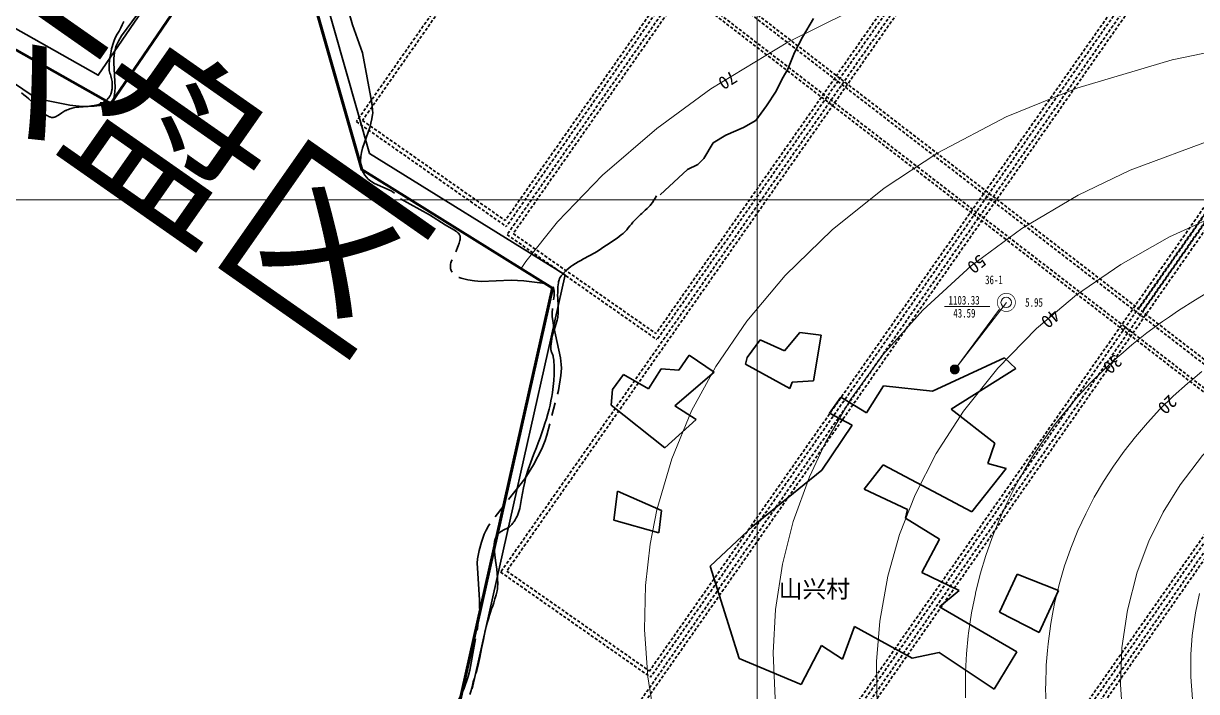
# Model space of a CAD drawing. Header units: inches. Extents: x 36473197 to 36486087, y 3899343 to 3911260.
# Drawn here: x 36475158 to 36476504, y 3906436 to 3907202 of the extents above; entities that cross this region are included whole.
import ezdxf

# ---------------------------------------------------------------- set-up
doc = ezdxf.new("R2010")
doc.units = ezdxf.units.IN
doc.header["$MEASUREMENT"] = 0
doc.linetypes.add('可采边界', pattern=[0.047, 0.02, -0.002, 0.003, -0.002, 0.02])
doc.linetypes.add('虚线', pattern=[0.0045, 0.00175, -0.001, 0.00175])
for name, color, linetype, lineweight in [('4煤底板等值线', 7, 'Continuous', 0), ('五六盘区排水系统', 7, 'Continuous', 0), ('可采边界', 7, 'Continuous', 0), ('居民地', 7, 'Continuous', 0), ('水系', 7, 'Continuous', 0), ('省界', 7, 'Continuous', 0), ('矿区拐点', 7, 'Continuous', 0), ('等值线注记', 7, 'Continuous', 0), ('经纬网', 7, 'Continuous', 0), ('西区开拓设计', 7, 'Continuous', 0), ('钻孔', 7, 'Continuous', 0), ('钻孔变量', 7, 'Continuous', 0)]:
    doc.layers.add(name, color=color, linetype=linetype, lineweight=lineweight)
doc.layers.add('4煤等高线', color=3, linetype='Continuous', lineweight=0, true_color=0x00ff00)
doc.layers.add('保护煤柱', color=7, linetype='Continuous', lineweight=0, true_color=0xff0042)
doc.styles.add('仿宋_GB2312', font='')
doc.styles.add('宋体', font='SIMSUN.TTC')
doc.styles.add('新宋体', font='SIMSUN.TTC')
doc.styles.add('黑体', font='simhei.ttf')
doc.styles.get('仿宋_GB2312').set_extended_font_data('仿宋_GB2312')
doc.linetypes.add('井田边界_1', pattern='A,0.02,-0.002,0.0025,[16,西北矿业高家堡煤矿2022年采掘接续图(2022.8.14).shx,S=3.93701e-05,R=0,X=0,Y=-0.0025],0.0025,-0.002,0.02', length=0.049)
doc.linetypes.add('保护煤柱', pattern='A,0.0195,-0.001,[6,西北矿业高家堡煤矿2022年采掘接续图(2022.8.14).shx,S=1.01575e-06,R=0,X=0,Y=0],0.0195', length=0.04)
doc.linetypes.add('省.自治区界限(已定)', pattern='A,0.003,-0.001639,[11,西北矿业高家堡煤矿2022年采掘接续图(2022.8.14).shx,S=6.53543e-07,R=0,X=0,Y=2.2e-05],-0.00134,[12,西北矿业高家堡煤矿2022年采掘接续图(2022.8.14).shx,S=6.53543e-07,R=0,X=0,Y=2.3e-05],-0.001021,0.003', length=0.01)

msp = doc.modelspace()

# ---------------------------------------------------------------- hatches: boundary and pattern name
at = {"layer": '钻孔变量'}
msp.add_hatch(color=7, dxfattribs=at).paths.add_polyline_path([(36476221.8, 3906805.3), (36476221.8, 3906804.9), (36476221.9, 3906804.5), (36476222, 3906804), (36476222.1, 3906803.6), (36476222.3, 3906803.2), (36476222.5, 3906802.8), (36476222.7, 3906802.5), (36476223, 3906802.1), (36476223.3, 3906801.8), (36476223.6, 3906801.5), (36476224, 3906801.2), (36476224.3, 3906801), (36476224.7, 3906800.8), (36476225.1, 3906800.6), (36476225.5, 3906800.5), (36476226, 3906800.4), (36476226.4, 3906800.3), (36476226.8, 3906800.3), (36476227.3, 3906800.3), (36476227.7, 3906800.4), (36476228.1, 3906800.5), (36476228.6, 3906800.6), (36476229, 3906800.8), (36476229.3, 3906801), (36476229.7, 3906801.2), (36476230.1, 3906801.5), (36476230.4, 3906801.8), (36476230.7, 3906802.1), (36476231, 3906802.5), (36476231.2, 3906802.8), (36476231.4, 3906803.2), (36476231.6, 3906803.6), (36476231.7, 3906804), (36476231.8, 3906804.5), (36476231.8, 3906804.9), (36476231.9, 3906805.3), (36476231.9, 3906805.3), (36476231.8, 3906805.8), (36476231.8, 3906806.2), (36476231.7, 3906806.6), (36476231.6, 3906807.1), (36476231.4, 3906807.5), (36476231.2, 3906807.8), (36476231, 3906808.2), (36476230.7, 3906808.6), (36476230.4, 3906808.9), (36476230.1, 3906809.2), (36476229.7, 3906809.5), (36476229.3, 3906809.7), (36476229, 3906809.9), (36476228.6, 3906810.1), (36476228.1, 3906810.2), (36476227.7, 3906810.3), (36476227.3, 3906810.3), (36476226.8, 3906810.4), (36476226.4, 3906810.3), (36476226, 3906810.3), (36476225.5, 3906810.2), (36476225.1, 3906810.1), (36476224.7, 3906809.9), (36476224.3, 3906809.7), (36476224, 3906809.5), (36476223.6, 3906809.2), (36476223.3, 3906808.9), (36476223, 3906808.6), (36476222.7, 3906808.2), (36476222.5, 3906807.8), (36476222.3, 3906807.5), (36476222.1, 3906807.1), (36476222, 3906806.6), (36476221.9, 3906806.2), (36476221.8, 3906805.8)], flags=17)

# ---------------------------------------------------------------- linework, layer by layer
at = {"layer": '4煤底板等值线', "color": 7, "linetype": 'Continuous', "lineweight": 0, "flags": 128}
for points in [[(36476659, 3907340.4), (36476345.9, 3907291.6), (36476249.3, 3907268.1), (36476174.4, 3907243.6), (36476105, 3907215.3), (36476035.5, 3907180.9), (36475946.9, 3907127.1), (36475884.9, 3907081.7), (36475822.6, 3907028.1), (36475770.9, 3906974.6), (36475734.8, 3906929.3), (36475729.4, 3906921)], [(36476803.7, 3907228.1), (36476476.1, 3907160.6), (36476366.9, 3907128.1), (36476285.8, 3907095.1), (36476207.4, 3907053.8), (36476146, 3907013.4), (36476086.1, 3906965.5), (36476032.4, 3906913.3), (36475988.3, 3906860.8), (36475952.8, 3906808.7), (36475924.9, 3906757.7), (36475902.1, 3906703), (36475885, 3906644.5), (36475877.3, 3906605), (36475872.1, 3906557.4), (36475870.9, 3906506.9), (36475874.7, 3906452.9), (36475883.9, 3906395.1)], [(36476524.9, 3907070), (36476428.1, 3907033.9), (36476368.3, 3907005.2), (36476303.8, 3906967), (36476245.8, 3906924.2), (36476190.2, 3906873.3), (36476144.5, 3906822), (36476107.4, 3906771), (36476078.3, 3906720.8), (36476060.3, 3906682.1), (36476041.6, 3906631), (36476029.2, 3906582), (36476021.3, 3906529.8), (36476018.6, 3906480.4), (36476020.6, 3906427.7), (36476028.2, 3906371.1), (36476042.6, 3906309.7), (36476065.9, 3906242.1), (36476099.9, 3906169), (36476144.5, 3906094.3), (36476207.5, 3906010.3), (36476295.8, 3905916.6), (36476332.2, 3905882.5)], [(36477140.1, 3907027.7), (36477124.8, 3907029.8), (36477113.9, 3907027.6), (36477113.9, 3907027.6), (36477105.1, 3907027), (36476889.2, 3906915.6), (36476691.2, 3906836.9), (36476643.1, 3906812.7), (36476604, 3906788.8), (36476568.3, 3906762.5), (36476540, 3906737.5), (36476510.9, 3906706.5), (36476485.3, 3906673.1), (36476466, 3906641.7), (36476449.5, 3906608.4), (36476436.1, 3906572.9), (36476424.9, 3906529.4), (36476418.7, 3906486.2), (36476417, 3906444.1), (36476420.3, 3906392.4), (36476431.2, 3906329.7), (36476463.4, 3906220.2), (36476476.1, 3906185.3)], [(36476545.4, 3906990.3), (36476473.1, 3906957.4), (36476417.4, 3906925.9), (36476366.7, 3906890.9), (36476320.7, 3906852.5), (36476276.1, 3906806.8), (36476236.7, 3906757.4), (36476205.4, 3906708.8), (36476181.3, 3906661.5), (36476163.6, 3906616.2), (36476149.9, 3906568.1), (36476140.8, 3906516.7), (36476137.1, 3906470.5), (36476138, 3906415.9), (36476143.7, 3906365.5), (36476155.9, 3906307.3), (36476176.9, 3906241.3), (36476207.5, 3906171.3), (36476249.5, 3906097.7), (36476298, 3906029.6), (36476355, 3905964.5), (36476376.1, 3905945.2)], [(36476518.9, 3906894.6), (36476502.9, 3906885.3), (36476483.6, 3906873.1), (36476473.2, 3906865.9), (36476465.1, 3906860.5), (36476447.2, 3906847.3), (36476430, 3906833.7), (36476417.2, 3906822.6), (36476413.6, 3906819.5), (36476397.8, 3906805), (36476382.6, 3906789.9), (36476368.2, 3906774.3), (36476354.5, 3906758.3), (36476341.4, 3906741.8), (36476329, 3906724.8), (36476317.3, 3906707.4), (36476306.3, 3906689.4), (36476296, 3906671), (36476286.4, 3906652), (36476277.6, 3906632.5), (36476269.7, 3906612.5), (36476269.3, 3906611.4), (36476262.4, 3906591.9), (36476256.1, 3906570.7), (36476250.7, 3906548.8), (36476250.6, 3906548), (36476246.2, 3906526.3), (36476242.7, 3906503), (36476242.4, 3906499.7), (36476240.3, 3906479.1), (36476239.2, 3906458.6), (36476239.1, 3906454.3), (36476239, 3906428.7)], [(36476331.7, 3906415.1), (36476331.1, 3906441.1), (36476331.2, 3906443.3), (36476331.9, 3906466.3), (36476333.2, 3906482.8), (36476333.9, 3906490.5), (36476337, 3906514), (36476339.8, 3906528.9), (36476341.3, 3906536.7), (36476346.6, 3906558.6), (36476352.8, 3906579.9), (36476355.7, 3906588.3), (36476360, 3906600.5), (36476368.1, 3906620.5), (36476377.1, 3906639.9), (36476386.9, 3906658.7), (36476397.5, 3906676.9), (36476408.9, 3906694.5), (36476421.1, 3906711.7), (36476434.1, 3906728.2), (36476447.8, 3906744.3), (36476462.3, 3906759.8), (36476477.6, 3906774.7), (36476493.7, 3906789.1), (36476499.9, 3906794.2), (36476510.5, 3906803)], [(36476506.8, 3906382.8), (36476503.9, 3906396.9), (36476503.8, 3906397.2), (36476499.7, 3906425.7), (36476499.6, 3906427.3), (36476497.8, 3906452.7), (36476497.6, 3906461.2), (36476497.8, 3906478.3), (36476499.3, 3906500.3), (36476499.6, 3906502.8), (36476503, 3906526.1), (36476507.8, 3906548.3)]]:
    msp.add_lwpolyline(points, dxfattribs=at)
at = {"layer": '4煤等高线', "color": 7, "linetype": 'Continuous'}
msp.add_line((36476286.1, 3906882.3), (36476226.8, 3906805.3), dxfattribs=at)
at = {"layer": '4煤等高线', "color": 7, "linetype": 'Continuous', "lineweight": 5}
msp.add_line((36476278.1, 3906874.7), (36476226.8, 3906805.3), dxfattribs=at)
at = {"layer": '五六盘区排水系统', "color": 30, "linetype": '虚线', "lineweight": 30, "ltscale": 2000, "true_color": 0xff7f00}
for p, q in [((36475177.7, 3907847.1), (36476752.7, 3906632)), ((36475178.4, 3907841.5), (36476750.8, 3906627.8)), ((36475159.4, 3907823.3), (36476797.4, 3906559.7)), ((36475165, 3907824), (36476799.7, 3906562.9)), ((36476439.2, 3906876.7), (36477102.8, 3907824.3)), ((36476443.3, 3906873.8), (36477106.9, 3907821.5))]:
    msp.add_line(p, q, dxfattribs=at)
at = {"layer": '保护煤柱', "color": 1, "linetype": '保护煤柱', "lineweight": 30, "ltscale": 3750, "true_color": 0xff0000, "flags": 128}
msp.add_lwpolyline([(36474656, 3907475.1), (36475244.1, 3907142.8), (36475445.8, 3907437.8), (36475555.4, 3907053.2), (36475779.9, 3906913.8), (36475673.3, 3906438.8)], dxfattribs=at)
at = {"layer": '可采边界', "linetype": '可采边界', "lineweight": 30, "ltscale": 5000, "flags": 128}
msp.add_lwpolyline([(36475591, 3907001.1), (36475624.1, 3906982.6), (36475642, 3906971.1), (36475652.2, 3906965.6), (36475655, 3906963.7), (36475656.4, 3906962.4), (36475657.3, 3906961.6), (36475658.1, 3906960.7), (36475658.6, 3906959.9), (36475658.9, 3906959.4), (36475659.1, 3906958.9), (36475659.2, 3906958.7), (36475659.3, 3906958.4), (36475659.4, 3906957.7), (36475659.4, 3906957.1), (36475659.4, 3906956), (36475659.3, 3906954.6), (36475659, 3906953.2), (36475658.2, 3906950.2), (36475657.2, 3906947.1), (36475649.6, 3906930), (36475648.8, 3906927.6), (36475648.4, 3906926), (36475648.2, 3906924.4), (36475648.1, 3906923.2), (36475648.1, 3906922.4), (36475648.1, 3906921.6), (36475648.2, 3906920.9), (36475648.3, 3906920.5), (36475648.5, 3906920), (36475648.9, 3906919), (36475649.4, 3906918), (36475650.3, 3906916.6), (36475651.4, 3906915.3), (36475652.6, 3906914), (36475653.5, 3906913.3), (36475654.6, 3906912.6), (36475656.3, 3906911.6), (36475658.1, 3906910.9), (36475660.5, 3906910), (36475668.1, 3906908.1), (36475675.7, 3906906.9), (36475683.4, 3906906.4), (36475717.9, 3906907.9), (36475732.3, 3906907.2), (36475758.9, 3906903.6), (36475761.4, 3906903), (36475762.6, 3906902.6), (36475763.4, 3906902.3), (36475764, 3906902), (36475764.5, 3906901.7), (36475764.8, 3906901.5), (36475764.9, 3906901.4), (36475765.2, 3906901.1), (36475765.4, 3906900.8), (36475765.7, 3906900.3), (36475766, 3906899.8), (36475766.3, 3906899.1), (36475766.6, 3906898.4), (36475766.9, 3906897.2), (36475767.1, 3906895.5), (36475767.2, 3906893.6), (36475767.1, 3906889.7), (36475764.8, 3906870.3), (36475765, 3906866.1), (36475766.9, 3906854), (36475774.4, 3906818.8), (36475775.3, 3906810.9), (36475775.5, 3906807), (36475775, 3906798.4), (36475772.1, 3906781.3), (36475758.9, 3906729.9), (36475756.9, 3906723.8), (36475753, 3906714.4), (36475743.7, 3906696.1), (36475733.5, 3906679.9), (36475695.3, 3906630.8), (36475692, 3906626), (36475689.1, 3906620.9), (36475687, 3906616.5), (36475683.7, 3906607.2), (36475681.1, 3906597.7), (36475679.4, 3906588), (36475679, 3906583.1), (36475679.1, 3906577.5), (36475681.7, 3906541.1), (36475681.7, 3906534.5), (36475679.2, 3906508.2), (36475670.6, 3906460.4), (36475668.7, 3906453.3), (36475663.8, 3906439.8), (36475657.7, 3906426.7), (36475655.3, 3906422.4), (36475652.7, 3906418.3), (36475639.7, 3906402.3), (36475637.7, 3906399.3), (36475636.4, 3906396.9), (36475635.7, 3906395.3), (36475635.5, 3906394.5), (36475635.2, 3906393.3), (36475634.8, 3906390.8), (36475634.7, 3906387), (36475635.4, 3906373.8), (36475632.5, 3906335.4), (36475630.4, 3906322.6), (36475629.3, 3906318.4), (36475620.4, 3906295.2), (36475619, 3906290.3), (36475618.4, 3906287.4), (36475618.3, 3906284.6), (36475618.6, 3906278.8), (36475620.4, 3906264.3), (36475619.8, 3906190.9), (36475616.4, 3906161.8), (36475606.5, 3906120), (36475600.4, 3906078.9), (36475590.7, 3906033.8), (36475585.1, 3905988.7), (36475582.6, 3905979), (36475576.1, 3905959.8), (36475572.2, 3905950.5), (36475552.1, 3905909.8), (36475544.3, 3905885.7), (36475504.1, 3905711.6), (36475502.7, 3905702.3), (36475501.7, 3905692.9), (36475502.4, 3905654.5), (36475500.6, 3905632.9), (36475495.7, 3905606.3), (36475493.3, 3905596.8), (36475490.3, 3905587.4), (36475480, 3905562.7), (36475479.3, 3905560.5)], dxfattribs=at)
at = {"layer": '居民地', "color": 254, "linetype": 'Continuous', "lineweight": 35, "true_color": 0xd7d7d7}
for p, q in [((36475988.5, 3906819.1, 0.2), (36476003.6, 3906839.4, 0.2)), ((36476003.6, 3906839.4, 0.2), (36476031.6, 3906826.8, 0.2)), ((36476031.6, 3906826.8, 0.2), (36476049, 3906847.6, 0.2)), ((36476049, 3906847.6, 0.2), (36476073.4, 3906844.5, 0.2)), ((36476073.4, 3906844.5, 0.2), (36476064.9, 3906792.2, 0.2)), ((36475910.1, 3906804.7, 0.2), (36475922, 3906821.8, 0.2)), ((36475922, 3906821.8, 0.2), (36475950.7, 3906802.4, 0.2)), ((36475986.7, 3906811.4, 0.2), (36475988.5, 3906819.1, 0.2)), ((36476037.5, 3906783.5, 0.2), (36475986.7, 3906811.4, 0.2)), ((36476201.4, 3906780.5, 0.2), (36476283.9, 3906818.7, 0.2)), ((36476283.9, 3906818.7, 0.2), (36476296.9, 3906806.5, 0.2)), ((36475834.1, 3906782.2, 0.2), (36475846.6, 3906799.5, 0.2)), ((36475846.6, 3906799.5, 0.2), (36475875.3, 3906783.3, 0.2)), ((36475875.3, 3906783.3, 0.2), (36475889.9, 3906806.1, 0.2)), ((36475889.9, 3906806.1, 0.2), (36475910.1, 3906804.7, 0.2)), ((36475950.7, 3906802.4, 0.2), (36475905.8, 3906763.5, 0.2)), ((36476296.9, 3906806.5, 0.2), (36476222.9, 3906759.8, 0.2)), ((36475832.5, 3906764.3, 0.2), (36475834.1, 3906782.2, 0.2)), ((36476040.3, 3906790.9, 0.2), (36476037.5, 3906783.5, 0.2)), ((36476064.9, 3906792.2, 0.2), (36476040.3, 3906790.9, 0.2)), ((36476125.5, 3906755.6, 0.2), (36476144.9, 3906786.6, 0.2)), ((36476144.9, 3906786.6, 0.2), (36476201.4, 3906780.5, 0.2)), ((36476083, 3906755.1, 0.2), (36476096.1, 3906773.6, 0.2)), ((36476096.1, 3906773.6, 0.2), (36476125.5, 3906755.6, 0.2)), ((36475894.1, 3906715.4, 0.2), (36475832.5, 3906764.3, 0.2)), ((36475905.8, 3906763.5, 0.2), (36475930.2, 3906747.8, 0.2)), ((36476109.2, 3906741.6, 0.2), (36476083, 3906755.1, 0.2)), ((36476222.9, 3906759.8, 0.2), (36476272.7, 3906720.8, 0.2)), ((36475930.2, 3906747.8, 0.2), (36475894.1, 3906715.4, 0.2)), ((36476074.2, 3906689.8, 0.2), (36476109.2, 3906741.6, 0.2)), ((36476272.7, 3906720.8, 0.2), (36476264.7, 3906697.4, 0.2)), ((36475995.3, 3906625.7, 0.2), (36476074.2, 3906689.8, 0.2)), ((36476144.8, 3906696, 0.2), (36476122.9, 3906668.2, 0.2)), ((36476246.4, 3906641.9, 0.2), (36476144.8, 3906696, 0.2)), ((36476285.9, 3906691.6, 0.2), (36476246.4, 3906641.9, 0.2)), ((36476264.7, 3906697.4, 0.2), (36476285.9, 3906691.6, 0.2)), ((36475835.6, 3906632.3, 0.2), (36475839.8, 3906665.6, 0.2)), ((36475839.8, 3906665.6, 0.2), (36475890.4, 3906643.7, 0.2)), ((36476122.9, 3906668.2, 0.2), (36476172.6, 3906644.8, 0.2)), ((36475890.4, 3906643.7, 0.2), (36475887.2, 3906618.1, 0.2)), ((36476172.6, 3906644.8, 0.2), (36476170.4, 3906634.6, 0.2)), ((36476170.4, 3906634.6, 0.2), (36476209.2, 3906610.5, 0.2)), ((36475887.2, 3906618.1, 0.2), (36475835.6, 3906632.3, 0.2)), ((36475946.1, 3906579.7, 0.2), (36475995.3, 3906625.7, 0.2)), ((36476209.2, 3906610.5, 0.2), (36476189.2, 3906572.6, 0.2)), ((36475979.6, 3906473.9, 0.2), (36475946.1, 3906579.7, 0.2)), ((36476189.2, 3906572.6, 0.2), (36476231.9, 3906551.8, 0.2)), ((36476278.2, 3906527.1, 0.2), (36476298.3, 3906570.4, 0.2)), ((36476298.3, 3906570.4, 0.2), (36476345.8, 3906551.9, 0.2)), ((36476231.9, 3906551.8, 0.2), (36476209.3, 3906533, 0.2)), ((36476345.8, 3906551.9, 0.2), (36476323.5, 3906503.6, 0.2)), ((36476209.3, 3906533, 0.2), (36476298.2, 3906481.6, 0.2)), ((36476323.5, 3906503.6, 0.2), (36476278.2, 3906527.1, 0.2)), ((36476111.9, 3906510.4, 0.2), (36476098.1, 3906472.9, 0.2)), ((36476178, 3906474.1, 0.2), (36476111.9, 3906510.4, 0.2)), ((36476074.1, 3906488.7, 0.2), (36476050.6, 3906443.8, 0.2)), ((36476098.1, 3906472.9, 0.2), (36476074.1, 3906488.7, 0.2)), ((36476050.6, 3906443.8, 0.2), (36475979.6, 3906473.9, 0.2)), ((36476209, 3906480.5, 0.2), (36476178, 3906474.1, 0.2)), ((36476271.9, 3906438.5, 0.2), (36476209, 3906480.5, 0.2)), ((36476298.2, 3906481.6, 0.2), (36476271.9, 3906438.5, 0.2))]:
    msp.add_line(p, q, dxfattribs=at)
at = {"layer": '水系', "color": 151, "linetype": 'Continuous', "lineweight": 30, "true_color": 0x7fbfff, "flags": 128}
for points in [[(36475156, 3907122.8), (36475158.9, 3907120.5), (36475161.7, 3907118.2), (36475164.4, 3907115.7), (36475169.8, 3907110.5), (36475173.3, 3907106.9), (36475175.1, 3907105.1), (36475176.9, 3907103.3), (36475178.7, 3907101.6), (36475180.5, 3907100.1), (36475181.5, 3907099.3), (36475182.5, 3907098.6), (36475184.5, 3907097.2), (36475185.3, 3907096.7), (36475186.2, 3907096.2), (36475187.1, 3907095.7), (36475187.5, 3907095.5), (36475188, 3907095.3), (36475188.4, 3907095.1), (36475188.9, 3907095), (36475189.3, 3907094.8), (36475189.7, 3907094.7), (36475190.2, 3907094.5), (36475190.4, 3907094.5), (36475190.6, 3907094.4), (36475190.9, 3907094.4), (36475191.1, 3907094.4), (36475191.3, 3907094.4), (36475191.5, 3907094.3), (36475191.8, 3907094.3), (36475192, 3907094.4), (36475192.2, 3907094.4), (36475192.4, 3907094.4), (36475192.7, 3907094.5), (36475192.9, 3907094.5), (36475193.3, 3907094.6), (36475193.8, 3907094.7), (36475194.2, 3907094.9), (36475194.7, 3907095.1), (36475195.1, 3907095.3), (36475196, 3907095.7), (36475196.9, 3907096.2), (36475198.7, 3907097.2), (36475202.2, 3907099.6), (36475205.8, 3907101.9), (36475206.5, 3907102.3), (36475207.2, 3907102.6), (36475208.6, 3907103.2), (36475210, 3907103.7), (36475211.5, 3907104.2), (36475212.9, 3907104.7), (36475214.3, 3907105.1), (36475217.3, 3907105.7), (36475219.6, 3907106.1), (36475222, 3907106.4), (36475226.8, 3907106.7), (36475231.6, 3907107.1), (36475236.3, 3907107.6), (36475238.1, 3907107.8), (36475239.7, 3907108.2), (36475241.4, 3907108.5), (36475243.1, 3907108.9), (36475244.7, 3907109.4), (36475245.5, 3907109.7), (36475246.3, 3907110), (36475247.1, 3907110.3), (36475247.9, 3907110.6), (36475248.6, 3907111), (36475249.4, 3907111.4), (36475250, 3907111.8), (36475250.7, 3907112.2), (36475251.3, 3907112.6), (36475251.9, 3907113), (36475252.5, 3907113.5), (36475253, 3907113.9), (36475253.6, 3907114.4), (36475254.2, 3907114.9), (36475254.7, 3907115.5), (36475255.2, 3907116), (36475255.7, 3907116.6), (36475256.2, 3907117.1), (36475256.6, 3907117.7), (36475257, 3907118.3), (36475257.5, 3907118.9), (36475257.8, 3907119.5), (36475258, 3907120), (36475258.3, 3907120.4), (36475258.4, 3907120.9), (36475258.6, 3907121.3), (36475258.9, 3907122.3), (36475259.2, 3907123.3), (36475259.5, 3907124.2), (36475259.7, 3907125.2), (36475259.8, 3907126.2), (36475260, 3907127.3), (36475260.1, 3907128.3), (36475260.2, 3907129.3), (36475260.2, 3907130.4), (36475260.2, 3907131.4), (36475260.2, 3907132.5), (36475260.2, 3907133.5), (36475260.1, 3907134.5), (36475260, 3907135.6), (36475259.7, 3907137.2), (36475259.3, 3907138.8), (36475258.4, 3907142), (36475258, 3907143.6), (36475257.5, 3907145.1), (36475257.1, 3907146.7), (36475256.8, 3907148.3), (36475256.7, 3907149.2), (36475256.7, 3907150.1), (36475256.6, 3907152), (36475256.6, 3907153.8), (36475256.7, 3907155.6), (36475257.1, 3907159.3), (36475257.5, 3907163), (36475258.4, 3907168.1), (36475258.9, 3907170.6), (36475259.4, 3907173.1), (36475260, 3907175.5), (36475260.7, 3907178), (36475261.5, 3907180.4), (36475262.4, 3907182.8), (36475264.1, 3907186.4), (36475266, 3907190), (36475268, 3907193.5), (36475269.9, 3907197.1), (36475271.7, 3907200.7), (36475273.5, 3907204.4)], [(36475888.9, 3907005.6), (36475909.9, 3907025.2), (36475920.3, 3907034.8), (36475932.1, 3907040.4), (36475939.1, 3907047.4), (36475949.7, 3907065.3), (36475964.1, 3907074), (36475984.6, 3907083.1), (36475998.5, 3907090.9), (36476010.8, 3907107.9), (36476021.8, 3907124.5), (36476028.8, 3907138.9), (36476035.4, 3907149.8), (36476042.9, 3907169), (36476052.1, 3907186.4), (36476064.8, 3907207.8)], [(36475884.7, 3907004.4), (36475883.1, 3907002), (36475881.5, 3906999.5), (36475879.9, 3906997), (36475878.2, 3906994.6), (36475877.2, 3906993.4), (36475876.1, 3906992.3), (36475874, 3906990), (36475871.7, 3906987.9), (36475869.4, 3906985.7), (36475867.9, 3906984.3), (36475866.4, 3906983), (36475864.8, 3906981.6), (36475863.3, 3906980.1), (36475861.4, 3906978.2), (36475859.5, 3906976.3), (36475857.6, 3906974.3), (36475855.8, 3906972.2), (36475854.1, 3906970), (36475852.3, 3906967.8), (36475850.6, 3906965.6), (36475848.7, 3906963.6), (36475847.7, 3906962.5), (36475846.5, 3906961.5), (36475844.2, 3906959.6), (36475839.4, 3906955.9), (36475834.3, 3906952.5), (36475829.2, 3906949.1), (36475825.4, 3906946.6), (36475821.6, 3906944), (36475817.8, 3906941.5), (36475813.9, 3906939.1), (36475807.5, 3906935.6), (36475801, 3906932.2), (36475797.8, 3906930.5), (36475794.7, 3906928.7), (36475788.5, 3906924.9), (36475786.3, 3906923.3), (36475784, 3906921.6), (36475781.9, 3906919.8), (36475779.8, 3906917.9), (36475778.9, 3906916.9), (36475777.9, 3906915.9), (36475777, 3906914.8), (36475776.1, 3906913.7), (36475775.3, 3906912.6), (36475774.9, 3906912), (36475774.5, 3906911.5), (36475774.2, 3906910.9), (36475773.8, 3906910.3), (36475773.5, 3906909.7), (36475773.2, 3906909), (36475773, 3906908.5), (36475772.9, 3906908), (36475772.6, 3906906.9), (36475772.3, 3906905.8), (36475772.1, 3906904.7), (36475771.8, 3906902.4), (36475771.6, 3906900.2), (36475771.4, 3906896.9), (36475771.3, 3906893.7), (36475771.2, 3906890.5), (36475771.3, 3906887.3), (36475771.5, 3906884.1), (36475771.7, 3906881), (36475771.9, 3906877.8), (36475772, 3906874.6), (36475771.9, 3906871.4), (36475771.7, 3906868.3), (36475771.5, 3906866.7), (36475771.3, 3906865.1), (36475770.8, 3906862), (36475769.7, 3906858), (36475768.4, 3906854.1), (36475767, 3906850.2), (36475765.8, 3906846.3), (36475765.1, 3906843.4), (36475764.5, 3906840.4), (36475764, 3906837.4), (36475763.7, 3906834.4), (36475763.5, 3906832.5), (36475763.4, 3906831.5), (36475763.4, 3906830.6), (36475763.4, 3906829.7), (36475763.4, 3906829.2), (36475763.4, 3906828.7), (36475763.4, 3906828.3), (36475763.5, 3906827.8), (36475763.5, 3906827.6), (36475763.6, 3906827.3), (36475763.7, 3906826.9), (36475763.7, 3906826.6), (36475763.9, 3906826.2), (36475764.1, 3906825.6), (36475764.6, 3906824.3), (36475765.2, 3906823), (36475765.8, 3906821.7), (36475765.9, 3906821.3), (36475766, 3906820.8), (36475766.2, 3906819.9), (36475766.6, 3906818), (36475766.8, 3906816.1), (36475767, 3906814.2), (36475767.3, 3906810.4), (36475767.4, 3906806.5), (36475767.2, 3906799.6), (36475766.8, 3906792.8), (36475766.1, 3906785.9), (36475765.2, 3906779.1), (36475764.4, 3906774.2), (36475763.5, 3906769.4), (36475762.5, 3906764.5), (36475761.4, 3906759.7), (36475759.9, 3906754.3), (36475758.4, 3906748.9), (36475756.7, 3906743.5), (36475755, 3906738.2), (36475753.1, 3906732.5), (36475751.1, 3906726.9), (36475749, 3906721.3), (36475746.9, 3906715.7), (36475743.7, 3906707.4), (36475740.6, 3906699), (36475737.5, 3906690.6), (36475734.9, 3906682.1), (36475733.4, 3906675.9), (36475732.2, 3906669.7), (36475731, 3906663.5), (36475729.9, 3906657.3), (36475729.1, 3906652.6), (36475728.2, 3906648), (36475727.7, 3906645.7), (36475727.1, 3906643.4), (36475726.8, 3906642.3), (36475726.4, 3906641.2), (36475725.6, 3906639), (36475725.2, 3906638), (36475724.7, 3906637), (36475723.7, 3906635), (36475722.5, 3906633), (36475721.3, 3906631.1), (36475720.7, 3906630.2), (36475720, 3906629.3), (36475719.3, 3906628.5), (36475718.6, 3906627.6), (36475717.9, 3906626.8), (36475717.1, 3906626), (36475716.7, 3906625.6), (36475716.3, 3906625.2), (36475715.9, 3906624.9), (36475715.5, 3906624.5), (36475714.9, 3906624.1), (36475714.2, 3906623.7), (36475712.9, 3906623), (36475710.3, 3906621.7), (36475708.9, 3906621), (36475707.6, 3906620.3), (36475707, 3906619.9), (36475706.3, 3906619.6), (36475705.7, 3906619.1), (36475705.1, 3906618.7), (36475704.7, 3906618.3), (36475704.3, 3906618), (36475703.9, 3906617.6), (36475703.5, 3906617.1), (36475703.1, 3906616.7), (36475702.7, 3906616.3), (36475702, 3906615.4), (36475701.6, 3906614.9), (36475701.3, 3906614.4), (36475701, 3906614), (36475700.7, 3906613.5), (36475700.4, 3906613), (36475700.2, 3906612.5), (36475699.9, 3906612), (36475699.7, 3906611.5), (36475699.6, 3906611.1), (36475699.4, 3906610.8), (36475699.2, 3906610), (36475699, 3906609.3), (36475698.9, 3906608.6), (36475698.7, 3906607.8), (36475698.6, 3906607.1), (36475698.5, 3906605.5), (36475698.4, 3906604), (36475698.4, 3906602.4), (36475698.5, 3906599.2), (36475698.8, 3906596), (36475699.2, 3906592.7), (36475700.1, 3906586.2), (36475700.7, 3906581.1), (36475701.3, 3906576.1), (36475701.8, 3906571.1), (36475702.2, 3906566), (36475702.4, 3906563.6), (36475702.5, 3906561.1), (36475702.5, 3906559.9), (36475702.5, 3906558.6), (36475702.4, 3906556.2), (36475702.3, 3906555), (36475702.1, 3906553.8), (36475701.7, 3906551.5), (36475700.6, 3906546.9), (36475699.3, 3906542.3), (36475697.9, 3906537.7), (36475696.7, 3906534.1), (36475695.5, 3906530.6), (36475694.3, 3906527), (36475693.2, 3906523.4), (36475691.8, 3906519.1), (36475690.5, 3906514.7), (36475689.3, 3906510.3), (36475688.2, 3906505.9), (36475686, 3906495.5), (36475684, 3906485.1), (36475682, 3906474.8), (36475679.6, 3906464.5), (36475678.4, 3906460.1), (36475677.1, 3906455.7), (36475675.7, 3906451.3), (36475674.4, 3906446.9), (36475673.5, 3906443.3), (36475672.6, 3906439.6), (36475671.7, 3906436), (36475670.6, 3906432.4)]]:
    msp.add_lwpolyline(points, dxfattribs=at)
at = {"layer": '省界', "linetype": '省.自治区界限(已定)', "lineweight": 30, "ltscale": 5000, "flags": 128}
msp.add_lwpolyline([(36475584.1, 3907007.5), (36475581.2, 3907009.5), (36475580.2, 3907010.1), (36475561.1, 3907018.8), (36475558.2, 3907020.4), (36475556.8, 3907021.4), (36475555.4, 3907022.4), (36475553.9, 3907023.7), (36475551.9, 3907026), (36475550, 3907028.4), (36475548.4, 3907031), (36475547, 3907033.6), (36475546.3, 3907035.5), (36475546, 3907036.6), (36475545.5, 3907038.9), (36475545.1, 3907042.4), (36475545.1, 3907044.8), (36475545.3, 3907049.5), (36475546, 3907054.3), (36475547.3, 3907059.2), (36475555.8, 3907083.1), (36475558.2, 3907092.9), (36475558.9, 3907097.8), (36475559, 3907099.4), (36475558.9, 3907103.3), (36475557.9, 3907111.1), (36475547.5, 3907168.4), (36475535.9, 3907200.7), (36475524.9, 3907239.6), (36475520.4, 3907252.3), (36475488.8, 3907315.7), (36475472.4, 3907342.3), (36475453, 3907379.6), (36475451, 3907382.6), (36475449.5, 3907384.5), (36475448.3, 3907385.7), (36475447.4, 3907386.4), (36475446.7, 3907386.9), (36475446.2, 3907387.2), (36475445.7, 3907387.5), (36475445, 3907387.8), (36475444, 3907388.1), (36475442.9, 3907388.3), (36475440.7, 3907388.6), (36475438.4, 3907388.7), (36475436, 3907388.6), (36475433.4, 3907388.3), (36475429.6, 3907387.6), (36475425.9, 3907386.4), (36475422.3, 3907385), (36475416, 3907381.7), (36475413.6, 3907380.1), (36475412.5, 3907379.2), (36475411.5, 3907378.3), (36475411.1, 3907377.7), (36475410.2, 3907376.6), (36475409.1, 3907374.7), (36475408.1, 3907372.7), (36475407.4, 3907370.6), (36475406.8, 3907368.5), (36475406.7, 3907367.8), (36475406.5, 3907366.1), (36475406.5, 3907364.5), (36475406.6, 3907361.1), (36475407.5, 3907354.3), (36475408.8, 3907346.9), (36475409.1, 3907344.2), (36475409.1, 3907342.4), (36475409, 3907341.1), (36475408.9, 3907340.3), (36475408.8, 3907339.8), (36475408.6, 3907339.3), (36475408.1, 3907338.2), (36475407.3, 3907336.6), (36475405.9, 3907334.5), (36475402.5, 3907330.5), (36475400.5, 3907328.4), (36475398.3, 3907326.5), (36475396.6, 3907325.3), (36475394.8, 3907324.2), (36475393.1, 3907323.4), (36475391.4, 3907322.8), (36475387.8, 3907321.8), (36475384.1, 3907321.2), (36475377.1, 3907320.5), (36475337.1, 3907320.9), (36475329, 3907320.2), (36475325, 3907319.5), (36475319.6, 3907318.2), (36475315.8, 3907317), (36475313.6, 3907316), (36475312.3, 3907315.3), (36475311, 3907314.4), (36475310.4, 3907313.9), (36475309.8, 3907313.4), (36475309.1, 3907312.7), (36475308.4, 3907312), (36475307.2, 3907310.3), (36475306.2, 3907308.5), (36475305.3, 3907306.6), (36475304.7, 3907304.7), (36475304.3, 3907303.3), (36475304, 3907301.8), (36475304, 3907300.9), (36475303.9, 3907300), (36475304, 3907299.5), (36475304, 3907299), (36475304.1, 3907298.7), (36475304.4, 3907297.9), (36475304.7, 3907297.2), (36475305.2, 3907296.1), (36475306.1, 3907294.7), (36475308.2, 3907292), (36475318, 3907281), (36475321.6, 3907276.2), (36475323.2, 3907273.7), (36475324.6, 3907271.1), (36475325.5, 3907269.1), (36475325.7, 3907268.4), (36475326.1, 3907266.7), (36475326.5, 3907264.1), (36475326.6, 3907261.4), (36475326.5, 3907258.8), (36475326.3, 3907257), (36475325.9, 3907255.3), (36475325.7, 3907254.5), (36475325.4, 3907253.7), (36475324.7, 3907252.2), (36475323.4, 3907250.1), (36475321.5, 3907247.4), (36475318.2, 3907243.6), (36475299.9, 3907225.7), (36475289, 3907212.8), (36475270.7, 3907187.9), (36475267.2, 3907182.1), (36475265.3, 3907178.3), (36475264.4, 3907176), (36475263.8, 3907173.8), (36475262.9, 3907169.1), (36475262.2, 3907162), (36475262.1, 3907157.2), (36475263.5, 3907128.8), (36475263.3, 3907124.2), (36475262.9, 3907121.2), (36475262.3, 3907118.5), (36475261.9, 3907117.1), (36475261.5, 3907115.9), (36475260.9, 3907114.7), (36475260.4, 3907113.9), (36475260, 3907113.4), (36475259.6, 3907112.9), (36475259.4, 3907112.7), (36475259, 3907112.4), (36475258.3, 3907111.9), (36475257, 3907111.3), (36475255.2, 3907110.6), (36475249.2, 3907108.8), (36475246, 3907108.1), (36475239.4, 3907107.3), (36475232.6, 3907107), (36475225.8, 3907107.1), (36475211.6, 3907108.5), (36475184.7, 3907113.8), (36475176.8, 3907116), (36475172.3, 3907117.8), (36475168.5, 3907119.7), (36475157.6, 3907126.7), (36475137.5, 3907140.6), (36475125.4, 3907147.5), (36475119.1, 3907150.2), (36475112.9, 3907152.1), (36475094, 3907156.7), (36475089.7, 3907158.4), (36475077.2, 3907164.4), (36475061.1, 3907173.8), (36475030.3, 3907195.1), (36474881, 3907312.1), (36474840.2, 3907338.7), (36474835.4, 3907341.4), (36474830.5, 3907343.8), (36474823.9, 3907346.4), (36474810.1, 3907350.2), (36474747, 3907360.8), (36474722.4, 3907367.2), (36474710.4, 3907371.5), (36474699.9, 3907376.2), (36474689.8, 3907381.8), (36474683.6, 3907386.2), (36474677.6, 3907391.6), (36474669.3, 3907400.8), (36474661.9, 3907410.6), (36474651.3, 3907427.6), (36474642.1, 3907445.4), (36474639.5, 3907451.5)], dxfattribs=at)
at = {"layer": '矿区拐点', "color": 7, "linetype": '井田边界_1', "lineweight": 60, "ltscale": 5000, "flags": 128}
msp.add_lwpolyline([(36474643.9, 3907457.9), (36475258.5, 3907110.6), (36475446.5, 3907385.6), (36475546.5, 3907034.6), (36475765.5, 3906898.6), (36475467, 3905569.1)], dxfattribs=at)
at = {"layer": '经纬网', "color": 7, "linetype": 'Continuous', "lineweight": 9}
for p, q in [((36476000, 3909394.5), (36476000, 3905103.4)), ((36482389.4, 3907000), (36475092.9, 3907000))]:
    msp.add_line(p, q, dxfattribs=at)
at = {"layer": '西区开拓设计', "color": 7, "linetype": '虚线', "lineweight": 30, "ltscale": 2000}
for p, q in [((36476497.2, 3908456.4), (36475540.3, 3907089.7)), ((36476501.6, 3908453.9), (36475547.3, 3907090.9)), ((36476677.1, 3908355.9), (36475711.1, 3906976.2)), ((36476681.6, 3908353.4), (36475712.3, 3906969.3)), ((36476624.6, 3908261.6), (36475713.2, 3906960)), ((36476628.7, 3908258.7), (36475720.2, 3906961.2)), ((36476825.1, 3908171.4), (36475705.8, 3906572.9)), ((36476829.2, 3908168.5), (36475712.8, 3906574.1)), ((36476802.5, 3908158.4), (36475884, 3906846.5)), ((36476806, 3908154.5), (36475885.2, 3906839.6)), ((36476998, 3908060.9), (36475876.6, 3906459.4)), ((36477004.7, 3908051.3), (36475696.4, 3906182.8)), ((36477009.1, 3908048.9), (36475703.3, 3906184)), ((36477002.1, 3908058), (36475877.8, 3906452.4)), ((36477194.9, 3907946.3), (36475695.6, 3905805.1)), ((36477184.7, 3907950.9), (36475867.2, 3906069.3)), ((36477189.6, 3907949.3), (36475868.4, 3906062.4)), ((36477379.8, 3907844.3), (36475867.6, 3905684.6)), ((36477363.9, 3907811.1), (36475864.8, 3905670.1)), ((36476833.8, 3907422), (36475702.5, 3905806.3)), ((36476997.7, 3907307.3), (36475866.4, 3905691.6)), ((36476994, 3907274.1), (36475871.7, 3905671.3)), ((36475540.3, 3907089.7), (36475712.3, 3906969.3)), ((36475547.3, 3907090.9), (36475711.1, 3906976.2)), ((36475713.2, 3906960), (36475885.2, 3906839.6)), ((36475720.2, 3906961.2), (36475884, 3906846.5)), ((36475705.8, 3906572.9), (36475877.8, 3906452.4)), ((36475712.8, 3906574.1), (36475876.6, 3906459.4))]:
    msp.add_line(p, q, dxfattribs=at)
at = {"layer": '钻孔', "color": 7, "const_width": 0.75}
msp.add_lwpolyline([(36476296.4, 3906882.3, -1), (36476275.6, 3906882.3, -1), (36476296.4, 3906882.3)], format="xyb", dxfattribs=at)
at = {"layer": '钻孔', "color": 7, "linetype": 'Continuous', "flags": 128}
msp.add_lwpolyline([(36476215.2, 3906877.5), (36476267.1, 3906877.5)], dxfattribs=at)
at = {"layer": '钻孔', "color": 7, "linetype": 'Continuous', "lineweight": 0}
msp.add_circle((36476285.9, 3906882.3), 6.02, dxfattribs=at)
at = {"layer": '钻孔变量', "color": 7}
msp.add_lwpolyline([(36476221.8, 3906805.3), (36476221.8, 3906804.9), (36476221.9, 3906804.5), (36476222, 3906804), (36476222.1, 3906803.6), (36476222.3, 3906803.2), (36476222.5, 3906802.8), (36476222.7, 3906802.5), (36476223, 3906802.1), (36476223.3, 3906801.8), (36476223.6, 3906801.5), (36476224, 3906801.2), (36476224.3, 3906801), (36476224.7, 3906800.8), (36476225.1, 3906800.6), (36476225.5, 3906800.5), (36476226, 3906800.4), (36476226.4, 3906800.3), (36476226.8, 3906800.3), (36476227.3, 3906800.3), (36476227.7, 3906800.4), (36476228.1, 3906800.5), (36476228.6, 3906800.6), (36476229, 3906800.8), (36476229.3, 3906801), (36476229.7, 3906801.2), (36476230.1, 3906801.5), (36476230.4, 3906801.8), (36476230.7, 3906802.1), (36476231, 3906802.5), (36476231.2, 3906802.8), (36476231.4, 3906803.2), (36476231.6, 3906803.6), (36476231.7, 3906804), (36476231.8, 3906804.5), (36476231.8, 3906804.9), (36476231.9, 3906805.3), (36476231.9, 3906805.3), (36476231.8, 3906805.8), (36476231.8, 3906806.2), (36476231.7, 3906806.6), (36476231.6, 3906807.1), (36476231.4, 3906807.5), (36476231.2, 3906807.8), (36476231, 3906808.2), (36476230.7, 3906808.6), (36476230.4, 3906808.9), (36476230.1, 3906809.2), (36476229.7, 3906809.5), (36476229.3, 3906809.7), (36476229, 3906809.9), (36476228.6, 3906810.1), (36476228.1, 3906810.2), (36476227.7, 3906810.3), (36476227.3, 3906810.3), (36476226.8, 3906810.4), (36476226.4, 3906810.3), (36476226, 3906810.3), (36476225.5, 3906810.2), (36476225.1, 3906810.1), (36476224.7, 3906809.9), (36476224.3, 3906809.7), (36476224, 3906809.5), (36476223.6, 3906809.2), (36476223.3, 3906808.9), (36476223, 3906808.6), (36476222.7, 3906808.2), (36476222.5, 3906807.8), (36476222.3, 3906807.5), (36476222.1, 3906807.1), (36476222, 3906806.6), (36476221.9, 3906806.2), (36476221.8, 3906805.8), (36476221.8, 3906805.3)], dxfattribs=at)

# ---------------------------------------------------------------- texts
at = {"layer": '居民地', "color": 254, "lineweight": 35, "true_color": 0xd7d7d7, "style": '仿宋_GB2312'}
msp.add_text('山兴村', height=20, dxfattribs=at).set_placement((36476024.8, 3906543.5))
at = {"layer": '等值线注记', "color": 7, "style": '新宋体'}
for s, rotation, p in [('70', 211.8888, (36475971.1, 3907148.7)), ('50', 218.4632, (36476255.5, 3906938.3)), ('40', 220.2325, (36476339.8, 3906875.9)), ('30', 222.3987, (36476410.5, 3906823.6)), ('20', 224.075, (36476473, 3906777.3))]:
    msp.add_text(s, height=15, rotation=rotation, dxfattribs=at).set_placement(p)
at = {"layer": '西区开拓设计', "color": 1, "lineweight": 30, "true_color": 0xff0000, "style": '黑体'}
msp.add_text('六盘区', height=158, rotation=325, dxfattribs=at).set_placement((36475017.7, 3907189.9, -0.2))
at = {"layer": '钻孔', "color": 7, "style": '宋体', "width": 0.75}
for s, p in [('36-1', (36476261.6, 3906903.2)), ('5.95', (36476307.6, 3906877.3)), ('43.59', (36476225.1, 3906864.9))]:
    msp.add_text(s, height=10, dxfattribs=at).set_placement(p)
at = {"layer": '钻孔', "color": 1, "true_color": 0xff0000, "style": '宋体', "width": 0.75}
msp.add_text('1103.33', height=10, dxfattribs=at).set_placement((36476219.7, 3906879.8))

doc.saveas('drawing.dxf')
